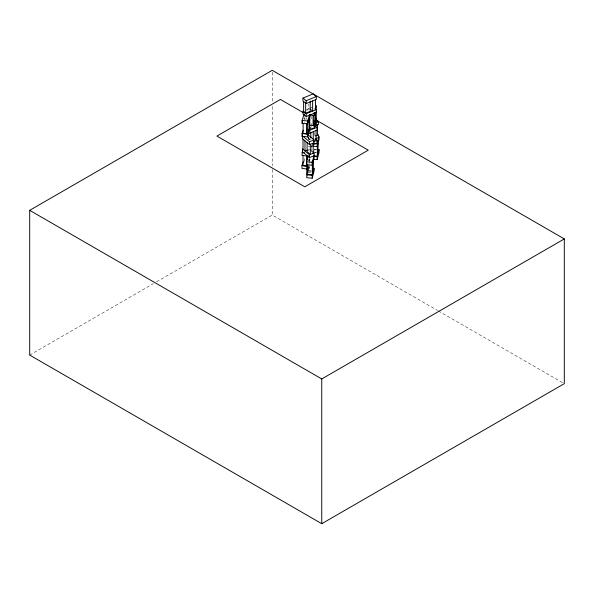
<?xml version="1.0" encoding="UTF-8"?>
<svg xmlns="http://www.w3.org/2000/svg" width="594" height="594" viewBox="0 0 594 594"><rect width="100%" height="100%" fill="white"/><g stroke="black" fill="none" stroke-linecap="round" stroke-linejoin="round"><path stroke-width="0.45" stroke-dasharray="2.97 2.23" d="M311.672 146.896L312.154 144.483M309.363 158.531L308.732 160.922L312.192 161.226M308.086 169.542L308.546 167.768L313.031 168.191M308.086 172.401L308.546 167.768M311.33 171.31L308.732 171.079L309.571 167.887L309.571 157.729M313.684 152.465L314.523 147.423M308.279 150.854L308.828 149.287M309.251 161.085L309.92 159.17L309.92 161.316M308.011 167.501L309.37 163.595M29.7 355.078L153.378 283.672M156.593 281.816L272.245 215.043L437.526 310.469M306.333 109.697L308.865 108.657M309.704 108.308L312.236 107.262M306.645 110.321L308.167 109.69L308.167 104.15M309.474 139.449L311.167 138.751M308.561 139.486L310.15 139.59M308.197 146.666L311.909 146.933M309.526 149.636L311.909 149.792M314.419 149.228L316.26 149.391M314.523 149.265L316.253 149.421M314.419 152.086L316.26 152.25M314.545 152.539L316.275 152.688M308.546 170.627L313.157 171.027M308.286 172.357L311.056 172.594M303.549 118.793L306.304 119.09M438.327 310.937L563.498 383.197M307.61 137.355L310.551 139.813M309.838 149.376L311.961 151.151M314.642 132.521L314.642 136.219M311.791 145.493L311.791 151.96M311.464 123.403L311.464 127.094M311.345 116.543L311.345 118.681M309.021 158.977L309.021 160.826M308.835 136.991L308.835 138.84M308.732 166.461L308.732 171.079M308.442 137.318L308.442 139.167M308.197 136.509L308.197 139.278M306.734 117.664L306.734 119.09M304.432 158.531L304.432 161.39M304.202 116.81L304.202 122.349M272.245 72.164L272.245 102.777M272.245 106.489L272.245 165.875M272.245 169.58L272.245 215.043"/><path stroke-width="0.89" d="M312.667 151.737L314.078 152.925L314.085 158.101L312.221 165.199L306.682 164.716L306.682 161.858L308.316 155.643M312.221 178.207L312.221 175.349L314.085 168.251L314.085 171.109L312.221 178.207L306.682 177.725L307.38 172.208M314.085 155.242L312.221 162.34L306.682 161.858M317.166 146.577L317.166 143.718L319.03 136.62L319.03 139.479L317.166 146.577L312.555 146.176M317.56 151.166L317.983 143.109M313.476 159.266L317.166 159.593L317.166 156.734L319.03 149.636L317.189 149.473M317.166 159.593L319.03 152.487L319.03 149.636M309.897 114.672L309.897 116.818L307.573 123.871L302.079 123.262L302.079 120.411L304.143 114.137M302.079 123.262L302.591 121.696M307.573 136.88L307.573 134.021L309.897 126.968L309.897 129.826L307.573 136.88L302.079 136.278L302.079 133.42L303.111 130.286M302.079 136.278L302.591 134.712M307.573 123.871L307.573 121.013L309.645 114.746M303.126 123.352L303.126 133.509L306.556 133.888L307.603 130.71L307.603 122.401M315.147 109.534L316.431 105.613L316.431 108.472M315.147 112.392L314.107 115.526L309.526 115.021M314.107 128.534L314.107 125.683L316.431 118.622L316.431 121.48L314.107 128.534L309.526 128.029M307.462 156.059L301.975 155.42L302.524 150.995M307.462 169.067L301.975 168.429L301.975 165.578L303.341 161.665M303.022 155.509L303.022 165.667L306.452 166.068L307.001 164.479M29.7 210.335L272.245 70.307L564.3 238.922L564.3 383.665L321.755 523.693L29.7 355.078L29.7 210.335L321.755 378.957L564.3 238.922M302.962 98.077L313.075 93.904L316.335 96.532L316.335 99.384L306.214 103.564L302.962 100.935L302.962 98.077L306.214 100.705L306.214 103.564M306.214 100.705L316.335 96.532M303.616 101.418L303.616 111.568L305.65 113.216L310.202 111.33L310.202 101.18M306.214 113.721L316.335 109.541L316.335 112.4L306.214 116.573L302.962 113.944L302.962 111.093L306.214 113.721L306.214 116.573M308.516 130.806L316.951 127.324L316.951 130.175L307.677 134.006M313.58 141.728L316.951 140.333L316.951 143.191L312.734 144.929M315.332 122.965L318.406 121.74L318.406 124.599L314.568 126.121M314.642 126.062L317.515 124.918L317.515 135.068M315.332 135.974L318.406 134.749L318.406 137.608L315.332 138.833M309.467 141.743L314.078 139.909L314.078 142.768L309.467 144.602L302.413 138.692L302.413 135.833L309.467 141.743L309.467 144.602M307.291 150.089L304.989 151.002L304.989 140.852M314.078 155.777L309.467 157.61L302.413 151.7L302.413 148.842L309.467 154.759L314.078 152.925M314.397 143.481L317.166 143.718M313.632 155.814L317.322 156.133L317.322 145.976M313.476 156.408L317.166 156.734M306.682 174.866L312.221 175.349M313.751 121.005L315.585 121.206L315.585 112.897M302.079 120.411L307.573 121.013M309.526 125.178L314.107 125.683M307.217 129.351L309.051 129.551L309.051 119.394M302.079 133.42L307.573 134.021M301.975 152.561L304.722 152.881M301.975 165.578L307.462 166.209M303.549 112.808L280.383 99.428L216.914 136.071L304.789 186.806L368.258 150.163L316.327 120.188M315.028 108.487L316.335 109.541M310.031 108.969L312.637 111.071L312.637 100.913M314.345 125.215L316.951 127.324M315.644 139.278L316.951 140.333M316.29 119.966L318.406 121.74M315.614 123.322L317.515 124.918M307.722 134.593L314.078 139.909M321.755 378.957L321.755 523.693M317.849 143.986L317.849 154.136M316.238 111.835L316.238 119.223M316.097 130.532L316.097 140.681M315.481 99.74L315.481 109.89M314.107 112.667L314.137 122.364L313.097 125.542L313.097 115.385M313.795 123.574L313.795 125M313.253 131.705L313.253 139.093M313.194 143.087L313.194 153.245M313.031 160.803L313.031 168.191M312.897 162.6L312.897 172.757M312.377 164.597L312.377 174.755L306.838 174.272L306.838 164.115M312.192 162.155L312.221 165.199M310.818 131.972L310.818 137.511M310.313 144.231L310.313 154.388L307.135 151.73L307.135 142.493M309.704 117.412L309.704 127.569M309.66 115.006L309.66 125.163M309.467 154.759L309.467 157.61M307.551 155.509L307.551 159.207M307.365 163.966L307.365 172.275M306.556 123.73L306.556 133.888M306.452 155.91L306.452 166.068M305.65 103.059L305.65 113.216M304.403 114.07L304.403 115.496M303.007 139.189L303.007 149.339"/></g></svg>
